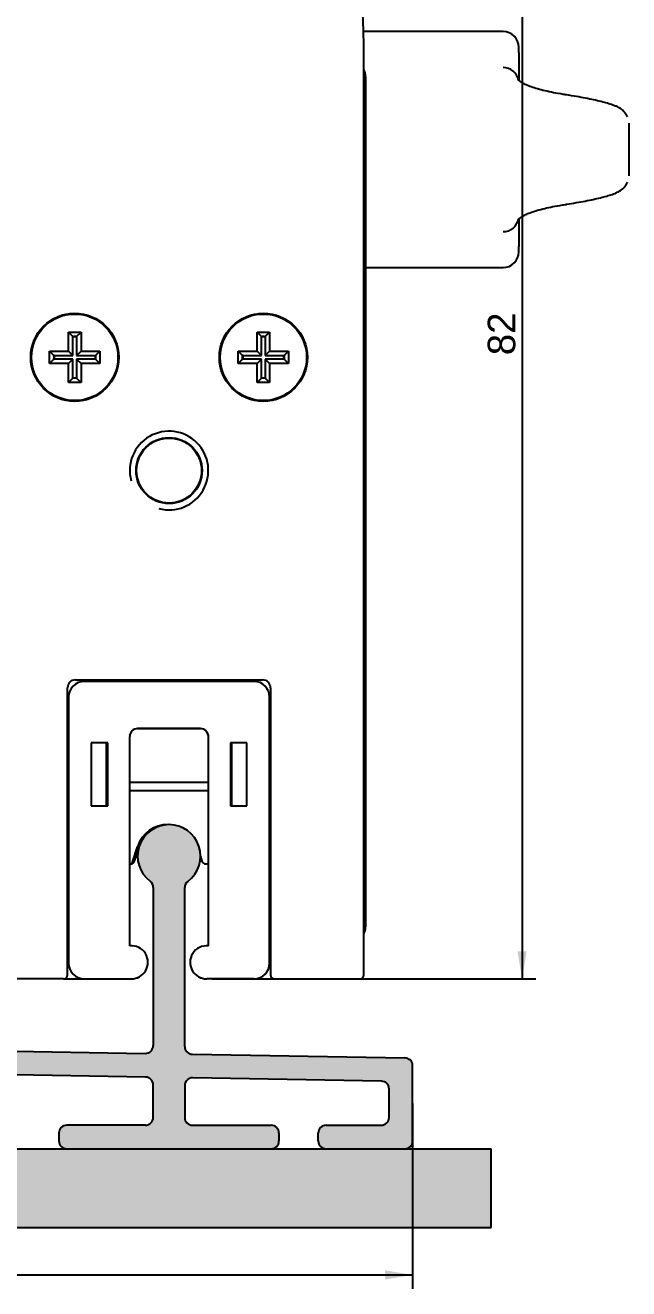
# Model space of a CAD drawing. Header units: millimetres. Extents: x -152 to 557, y 15 to 288.
# Drawn here: x 518.1 to 556.5, y 15.2 to 95.5 of the extents above; entities that cross this region are included whole.
import ezdxf
from ezdxf.enums import TextEntityAlignment as Align

# ---------------------------------------------------------------- set-up
doc = ezdxf.new("R2010")
doc.units = ezdxf.units.MM
doc.layers.add('Default', color=7, linetype='Continuous')
doc.layers.add('DV3_Default', color=7, linetype='Continuous')
doc.styles.add('SEACAD_Arial', font='arial.ttf')
doc.dimstyles.new('ISO', dxfattribs={"dimtxt": 1.75, "dimasz": 1.75, "dimexe": 0.875, "dimexo": 0, "dimgap": 0.4375, "dimtad": 1, "dimtxsty": 'SEACAD_Arial', "dimblk1": '_SE_FILLED', "dimblk2": '_SE_FILLED', "dimsah": 1, "dimcen": 0.875, "dimadec": 0, "dimazin": 0, "dimtfac": 0.5, "dimtdec": 3, "dimtmove": 0, "dimatfit": 3, "dimfxl": 1, "dimarcsym": 0})

# ---------------------------------------------------------------- blocks, each defined once
blk = doc.blocks.new('SE2')
at = {"layer": 'DV3_Default', "linetype": 'Continuous'}
h = blk.add_hatch(color=7, dxfattribs=at)
edge = h.paths.add_edge_path()
edge.add_arc((506.7599223159594, 30.97892490959214), 0.5000000000113883, 179.9995981029935, 269.0003858517652, ccw=False)
edge.add_line((506.2599223159604, 30.97892841680515), (506.2599223159594, 40.6810628868343))
edge.add_arc((506.7599223159594, 40.6810628868343), 0.5000000000000004, 126.70810719530121, 180, ccw=False)
edge.add_arc((505.2655945640335, 42.68530453140313), 2.000000000005364, 306.7074381374433, 592.9675637530108)
edge.add_arc((503.7599223159594, 40.68957131241327), 0.5000000000214739, 0, 52.96690001324521, ccw=False)
edge.add_line((504.2599223159809, 40.68957131241327), (504.2599223159594, 31.03129357426665))
edge.add_arc((503.7599223159594, 31.03129010437676), 0.5000000000120406, 269.00038851051477, 360, ccw=False)
edge.add_line((503.7511995026182, 30.53136619762749), (484.7511996030453, 30.86301242951123))
edge.add_arc((484.7599223159594, 31.36293633801296), 0.5000000000122289, 179.9995975748643, 269.00040002036974, ccw=False)
edge.add_line((484.2599223159596, 31.36293984983476), (484.2599223159594, 40.68106288683438))
edge.add_arc((484.7599223159594, 40.68106288683439), 0.5000000000000004, 126.70810719824141, 180, ccw=False)
edge.add_arc((483.2655945640333, 42.68530453140313), 2.000000000005368, 306.7074381367141, 592.9675637539732)
edge.add_arc((481.7599223159594, 40.68957131241319), 0.5000000000214706, 0, 52.96690000941862, ccw=False)
edge.add_line((482.2599223159809, 40.68957131241319), (482.2599223159594, 31.41530153279756))
edge.add_arc((481.7599223159593, 31.41530153279756), 0.5000000000000561, 269.00029607827184, 360, ccw=False)
edge.add_line((481.7511986961176, 30.91537764013297), (469.7568683608148, 31.12473945489949))
edge.add_arc((469.7655945640333, 31.62466330247775), 0.5000000000000605, 179.9996610679437, 268.9999999999918, ccw=False)
edge.add_line((469.2655945640421, 31.62466626021791), (469.2655945640333, 44.5853045314033))
edge.add_arc((468.7655945640333, 44.5853045314033), 0.5000000000000073, 0, 90)
edge.add_line((468.7655945640333, 45.08530453140331), (468.2655945640333, 45.0853045314033))
edge.add_arc((468.2655945640333, 44.5853045314033), 0.5000000000000022, 90, 180)
edge.add_line((467.7655945640333, 44.5853045314033), (467.7655945640333, 24.58530453140315))
edge.add_arc((468.2655945640333, 24.58530453140312), 0.5000000000000561, 180, 270)
edge.add_line((468.2655945640333, 24.08530453140306), (471.7599223159593, 24.08530453140312))
edge.add_arc((471.7599223159593, 24.58530453140312), 0.5000000000000073, 270, 360)
edge.add_line((472.2599223159593, 24.58530453140312), (472.2599223159593, 25.08530453140312))
edge.add_arc((471.7599223159593, 25.08530453140312), 0.5000000000000073, 0, 90)
edge.add_line((471.7599223159593, 25.58530453140312), (469.7655945640333, 25.58530453140312))
edge.add_arc((469.7655945640333, 26.08530453140312), 0.5000000000000073, 179.9999999999984, 270, ccw=False)
edge.add_line((469.2655945640333, 26.08530453140313), (469.2655945640333, 29.12428248236799))
edge.add_arc((469.7655945640333, 29.12428248236794), 0.5000000000000073, 88.99999999999818, 179.9999999999935, ccw=False)
edge.add_line((469.7743207672521, 29.62420632994614), (481.7686485191779, 29.41484456026601))
edge.add_arc((481.7599223159593, 28.91492071268775), 0.5000000000000683, 1.5916157281026244e-12, 89.00000000000489, ccw=False)
edge.add_line((482.2599223159594, 28.91492071268777), (482.2599223159594, 26.08530453140315))
edge.add_arc((481.7599223159593, 26.08530453140313), 0.5000000000000561, 270, 360, ccw=False)
edge.add_line((481.7599223159593, 25.58530453140308), (477.7599223159593, 25.58530453140312))
edge.add_arc((477.7599223159593, 25.08530453140312), 0.5000000000000073, 90, 179.9998951254996)
edge.add_line((477.2599223159602, 25.08530544660578), (477.2599223159593, 24.58530453140312))
edge.add_arc((477.7599223159593, 24.58530453140312), 0.5000000000000073, 180, 270)
edge.add_line((477.7599223159593, 24.08530453140311), (489.7599223159598, 24.08530453140312))
edge.add_arc((489.7599223159598, 24.58530453140312), 0.5000000000000073, 270, 360)
edge.add_line((490.2599223159598, 24.58530453140312), (490.2599223159598, 25.08530453140312))
edge.add_arc((489.7599223159598, 25.08530453140312), 0.5000000000000073, 0, 90)
edge.add_line((489.7599223159598, 25.58530453140312), (484.7599223159597, 25.58530453140312))
edge.add_arc((484.7599223159597, 26.08530453140313), 0.5000000000000143, 180, 270, ccw=False)
edge.add_line((484.2599223159597, 26.08530453140313), (484.2599223159596, 28.86238412383733))
edge.add_arc((484.7599223159597, 28.86238412383728), 0.5000000000000073, 88.99952677847779, 179.9999999999935, ccw=False)
edge.add_line((484.7686526481859, 29.36230789932633), (503.7686485191784, 29.03066173777939))
edge.add_arc((503.7599223159598, 28.53073789020112), 0.5000000000000683, 0, 89.00000000001143, ccw=False)
edge.add_line((504.2599223159598, 28.53073789020112), (504.2599223159597, 26.08530453142679))
edge.add_arc((503.7599223159597, 26.0853045314268), 0.5000000000000561, 269.9999999999609, 360, ccw=False)
edge.add_line((503.7599223159593, 25.58530453142674), (498.7599223159602, 25.58530453143028))
edge.add_arc((498.7599223159598, 25.08530453143026), 0.5000000000000143, 89.99999999996092, 180)
edge.add_line((498.2599223159598, 25.08530453143026), (498.2599223159598, 24.58530453140312))
edge.add_arc((498.7599223159598, 24.58530453140312), 0.5000000000000561, 180, 270)
edge.add_line((498.7599223159598, 24.08530453140306), (511.7599223159597, 24.08530453140312))
edge.add_arc((511.7599223159597, 24.58530453140312), 0.5000000000000073, 270, 360)
edge.add_line((512.2599223159598, 24.58530453140312), (512.2599223159597, 25.0853045313906))
edge.add_arc((511.7599223159597, 25.0853045313906), 0.5000000000000073, 0, 89.99999999996092)
edge.add_line((511.75992231596, 25.58530453139061), (506.7599223159593, 25.5853045313936))
edge.add_arc((506.7599223159596, 26.08530453139361), 0.5000000000000143, 180, 269.9999999999609, ccw=False)
edge.add_line((506.2599223159595, 26.08530453139361), (506.2599223159595, 28.47837269541653))
edge.add_arc((506.7599223159596, 28.47837269541647), 0.5000000000000073, 88.99960924187098, 179.9999999999935, ccw=False)
edge.add_line((506.7686519286666, 28.97829648347021), (525.7686485191782, 28.64665030935858))
edge.add_arc((525.7599223159597, 28.14672646178032), 0.5000000000000683, 0, 89.00000000001143, ccw=False)
edge.add_line((526.2599223159598, 28.14672646178032), (526.2599223159597, 26.0853045314121))
edge.add_arc((525.7599223159597, 26.0853045314121), 0.5000000000000561, 269.9999999999609, 360, ccw=False)
edge.add_line((525.7599223159592, 25.58530453141204), (520.7599223159599, 25.58530453141555))
edge.add_arc((520.7599223159598, 25.08530453141552), 0.5000000000000143, 89.99999999997397, 180)
edge.add_line((520.2599223159598, 25.08530453141552), (520.2599223159597, 24.58530453140312))
edge.add_arc((520.7599223159598, 24.58530453140312), 0.5000000000000561, 180, 270)
edge.add_line((520.7599223159598, 24.08530453140306), (533.7599223159597, 24.08530453140312))
edge.add_arc((533.7599223159597, 24.58530453140312), 0.5000000000000143, 270, 360)
edge.add_line((534.2599223159598, 24.58530453140312), (534.2599223159598, 25.08530453138455))
edge.add_arc((533.7599223159597, 25.08530453138455), 0.5000000000000561, 0, 89.99999999994789)
edge.add_line((533.7599223159601, 25.5853045313846), (528.7599223159593, 25.58530453138899))
edge.add_arc((528.7599223159598, 26.08530453138901), 0.5000000000000143, 180, 269.9999999999479, ccw=False)
edge.add_line((528.2599223159598, 26.08530453138901), (528.2599223159598, 28.09436126699572))
edge.add_arc((528.7599223159598, 28.09436126699566), 0.5000000000000073, 88.99945230196812, 179.9999999999935, ccw=False)
edge.add_line((528.7686532980169, 28.59428503113608), (540.7743207672522, 28.38472532597688))
edge.add_arc((540.7655945640333, 27.88480147839861), 0.5000000000000683, 0.000347043372414646, 88.99999999998539, ccw=False)
edge.add_line((541.2655945640244, 27.88480450692336), (541.2655945640333, 26.08530453138484))
edge.add_arc((540.7655945640333, 26.08530453138483), 0.5000000000000073, 270, 360, ccw=False)
edge.add_line((540.7655945640333, 25.58530453138482), (537.2599223159528, 25.58530453138483))
edge.add_arc((537.2599223159528, 25.08530453138483), 0.5000000000000073, 90, 179.9999999999967)
edge.add_line((536.7599223159528, 25.08530453138486), (536.7599223159528, 24.58530453140317))
edge.add_arc((537.2599223159527, 24.58530453140312), 0.5000000000000073, 179.9999999999967, 270)
edge.add_line((537.2599223159527, 24.08530453140311), (542.2655945640332, 24.08530453140312))
edge.add_arc((542.2655945640332, 24.58530453140104), 0.5000000000000004, 270, 360)
edge.add_line((542.7655945640333, 24.58530453140104), (542.7655945640337, 29.35902179524297))
edge.add_arc((542.2655945640337, 29.35901876713953), 0.5000000000091699, 0.0003469950935683999, 89.00000000000351)
edge.add_line((542.2743207672523, 29.8589426147269), (528.7511993109516, 30.09498957776814))
edge.add_arc((528.7599223159594, 30.59491348117135), 0.5000000000102693, 179.9995980863374, 269.0003665437902, ccw=False)
edge.add_line((528.2599223159615, 30.59491698852971), (528.2599223159593, 40.68106288683404))
edge.add_arc((528.7599223159594, 40.68106288683404), 0.5000000000000316, 126.7081071953481, 180, ccw=False)
edge.add_arc((527.2655945640339, 42.68530453140313), 2.000000000005453, 306.7074381374172, 592.9675637531379)
edge.add_arc((525.7599223159593, 40.68957131241351), 0.5000000000215061, 0, 52.96690001266228, ccw=False)
edge.add_line((526.2599223159808, 40.68957131241351), (526.2599223159594, 30.64727867595601))
edge.add_arc((525.7599223159593, 30.64727867595601), 0.5000000000000561, 269.0003693874789, 360, ccw=False)
edge.add_line((525.7511993357638, 30.14735477213008), (506.7511994794198, 30.4790010032483))
blk.add_hatch(color=7, dxfattribs=at).paths.add_polyline_path([(547.7655945640333, 24.08530453140312), (462.7655945640333, 24.08530453140312), (462.7655945640333, 19.08530453140311), (547.765594564033, 19.08530453140311)])
at = {"layer": 'DV3_Default', "color": 7, "linetype": 'Continuous'}
for p, q in [((548.515594564, 95.0853045314), (539.6380491068, 95.0853045314)), ((549.515594564, 93.744891075), (549.515594564, 94.0853045314)), ((539.6655945661, 35.135304532), (539.6655945661, 93.5316783938)), ((549.515594564, 93.744891075), (549.515594564, 92.0132702087)), ((539.7655945661, 92.23131103040001), (539.7655945661, 38.185304532)), ((556.515594564, 89.257793437), (556.515594564, 89.1178480557)), ((556.515594564, 89.1178480557), (556.515594564, 87.618420501)), ((556.515594564, 87.618420501), (556.515594564, 87.5493656307)), ((556.515594564, 87.5493656307), (556.515594564, 86.0499374253)), ((556.515594564, 86.0499374253), (556.515594564, 85.9100737617)), ((549.515594564, 83.1711487451), (549.515594564, 81.4253372591)), ((549.515594564, 81.0853045314), (549.515594564, 81.42534126689999)), ((539.7655945661, 80.0853045314), (548.515594564, 80.0853045314)), ((521.1451562074, 75.7057428887), (520.8655945648001, 75.9853045313)), ((520.8655945648001, 75.9853045313), (521.6655945648, 75.9853045313)), ((520.8655945648001, 74.7853045313), (520.8655945648001, 75.9853045313)), ((521.1451562074, 75.7057428887), (521.1477177339, 75.6953324863)), ((521.1477177339, 74.5031813622), (521.1477177339, 75.6953324863)), ((521.3834713955999, 75.6953324863), (521.3860329221, 75.7057428887)), ((521.3834713955999, 75.6953324863), (521.3834713955999, 74.5031813622)), ((521.3860329221, 75.7057428887), (521.6655945648, 75.9853045313)), ((521.6655945648, 75.9853045313), (521.6655945648, 74.7853045313)), ((533.1451562074, 75.7057428887), (532.8655945648001, 75.9853045313)), ((532.8655945648001, 75.9853045313), (533.6655945648, 75.9853045313)), ((532.8655945648001, 74.7853045313), (532.8655945648001, 75.9853045313)), ((533.1451562074, 75.7057428887), (533.1477177339, 75.6953324863)), ((533.1477177339, 74.5031813622), (533.1477177339, 75.6953324863)), ((533.3834713955999, 75.6953324863), (533.3860329221, 75.7057428887)), ((533.3834713955999, 75.6953324863), (533.3834713955999, 74.5031813622)), ((533.3860329221, 75.7057428887), (533.6655945648, 75.9853045313)), ((533.6655945648, 75.9853045313), (533.6655945648, 74.7853045313)), ((519.9451562074, 74.5057428887), (519.6655945648, 74.7853045313)), ((519.6655945648, 73.9853045313), (519.6655945648, 74.7853045313)), ((519.6655945648, 74.7853045313), (520.8655945648001, 74.7853045313)), ((521.1477177339, 74.5031813622), (520.8655945648001, 74.7853045313)), ((521.3834713955999, 74.5031813622), (521.6655945648, 74.7853045313)), ((521.6655945648, 74.7853045313), (522.8655945648001, 74.7853045313)), ((522.5860329221, 74.5057428887), (522.8655945648001, 74.7853045313)), ((522.8655945648001, 74.7853045313), (522.8655945648001, 73.9853045313)), ((531.9451562074, 74.5057428887), (531.6655945648, 74.7853045313)), ((531.6655945648, 73.9853045313), (531.6655945648, 74.7853045313)), ((531.6655945648, 74.7853045313), (532.8655945648001, 74.7853045313)), ((533.1477177339, 74.5031813622), (532.8655945648001, 74.7853045313)), ((533.3834713955999, 74.5031813622), (533.6655945648, 74.7853045313)), ((533.6655945648, 74.7853045313), (534.8655945648001, 74.7853045313)), ((534.5860329221, 74.5057428887), (534.8655945648001, 74.7853045313)), ((534.8655945648001, 74.7853045313), (534.8655945648001, 73.9853045313)), ((519.9451562074, 74.26486617399999), (519.6655945648, 73.9853045313)), ((520.8655945648001, 73.9853045313), (519.6655945648, 73.9853045313)), ((519.9555666098, 74.5031813622), (519.9451562074, 74.5057428887)), ((519.9451562074, 74.26486617399999), (519.9555666098, 74.26742770050001)), ((519.9555666098, 74.5031813622), (521.1477177339, 74.5031813622)), ((521.1477177339, 74.26742770050001), (519.9555666098, 74.26742770050001)), ((521.1477177339, 74.26742770050001), (520.8655945648001, 73.9853045313)), ((520.8655945648001, 72.7853045313), (520.8655945648001, 73.9853045313)), ((521.1477177339, 73.0752765764), (521.1477177339, 74.26742770050001)), ((521.3834713955999, 74.5031813622), (522.5756225198, 74.5031813622)), ((522.5756225198, 74.26742770050001), (521.3834713955999, 74.26742770050001)), ((521.3834713955999, 74.26742770050001), (521.6655945648, 73.9853045313)), ((521.3834713955999, 74.26742770050001), (521.3834713955999, 73.0752765764)), ((522.8655945648001, 73.9853045313), (521.6655945648, 73.9853045313)), ((521.6655945648, 73.9853045313), (521.6655945648, 72.7853045313)), ((522.5860329221, 74.5057428887), (522.5756225198, 74.5031813622)), ((522.5756225198, 74.26742770050001), (522.5860329221, 74.26486617399999)), ((522.5860329221, 74.26486617399999), (522.8655945648001, 73.9853045313)), ((531.9451562074, 74.26486617399999), (531.6655945648, 73.9853045313)), ((532.8655945648001, 73.9853045313), (531.6655945648, 73.9853045313)), ((531.9555666098, 74.5031813622), (531.9451562074, 74.5057428887)), ((531.9451562074, 74.26486617399999), (531.9555666098, 74.26742770050001)), ((531.9555666098, 74.5031813622), (533.1477177339, 74.5031813622)), ((533.1477177339, 74.26742770050001), (531.9555666098, 74.26742770050001)), ((533.1477177339, 74.26742770050001), (532.8655945648001, 73.9853045313)), ((532.8655945648001, 72.7853045313), (532.8655945648001, 73.9853045313)), ((533.1477177339, 73.0752765764), (533.1477177339, 74.26742770050001)), ((533.3834713955999, 74.5031813622), (534.5756225198, 74.5031813622)), ((534.5756225198, 74.26742770050001), (533.3834713955999, 74.26742770050001)), ((533.3834713955999, 74.26742770050001), (533.6655945648, 73.9853045313)), ((533.3834713955999, 74.26742770050001), (533.3834713955999, 73.0752765764)), ((534.8655945648001, 73.9853045313), (533.6655945648, 73.9853045313)), ((533.6655945648, 73.9853045313), (533.6655945648, 72.7853045313)), ((534.5860329221, 74.5057428887), (534.5756225198, 74.5031813622)), ((534.5756225198, 74.26742770050001), (534.5860329221, 74.26486617399999)), ((534.5860329221, 74.26486617399999), (534.8655945648001, 73.9853045313)), ((521.1477177339, 73.0752765764), (521.1451562074, 73.064866174)), ((521.3860329221, 73.064866174), (521.3834713955999, 73.0752765764)), ((533.1477177339, 73.0752765764), (533.1451562074, 73.064866174)), ((533.3860329221, 73.064866174), (533.3834713955999, 73.0752765764)), ((521.1451562074, 73.064866174), (520.8655945648001, 72.7853045313)), ((521.6655945648, 72.7853045313), (520.8655945648001, 72.7853045313)), ((521.3860329221, 73.064866174), (521.6655945648, 72.7853045313)), ((533.1451562074, 73.064866174), (532.8655945648001, 72.7853045313)), ((533.6655945648, 72.7853045313), (532.8655945648001, 72.7853045313)), ((533.3860329221, 73.064866174), (533.6655945648, 72.7853045313)), ((521.3055945648, 53.8853045313), (533.2219569025, 53.8853045313)), ((520.8055945648, 35.135304532), (520.8055945648, 53.3853045313)), ((532.665594564, 53.78790756229999), (521.865594564, 53.78790756229999)), ((533.7219569025, 53.3853045313), (533.7219569025, 35.135304532)), ((520.865594564, 52.78790756229999), (520.865594564, 35.8879075623)), ((533.665594564, 35.8879075623), (533.665594564, 52.78790756229999)), ((529.265594564, 50.78790756229999), (525.265594564, 50.78790756229999)), ((525.2655945648, 50.7853045313), (529.2655945648, 50.7853045313)), ((523.365594564, 49.8879075624), (522.312953279, 49.8879075624)), ((522.312953279, 49.8879075624), (522.312953279, 45.8879075624)), ((523.2655945648, 49.8879075624), (523.2655945648, 45.8879075624)), ((523.365594564, 45.8879075624), (523.365594564, 49.8879075624)), ((524.765594564, 36.9825312896), (524.765594564, 50.28790756229999)), ((529.765594564, 36.9825312896), (529.765594564, 50.28790756229999)), ((531.165594564, 49.8879075624), (531.165594564, 45.8879075624)), ((532.2182358491, 49.8879075624), (531.165594564, 49.8879075624)), ((531.2655945648, 45.8879075624), (531.2655945648, 49.8879075624)), ((532.2182358491, 45.8879075624), (532.2182358491, 49.8879075624)), ((524.765594564, 47.3853045313), (529.765594564, 47.3853045313)), ((524.765594564, 46.8512261775), (529.765594564, 46.8512261775)), ((522.312953279, 45.8879075624), (523.365594564, 45.8879075624)), ((531.165594564, 45.8879075624), (532.2182358491, 45.8879075624)), ((524.9702562519, 42.3610598806), (525.2558262964, 43.2792617374)), ((525.0702562515, 42.3610598806), (525.355826296, 43.2792617373)), ((529.265518388, 42.6678489244), (529.360932877, 42.3610598806)), ((524.7655945648, 42.1853045314), (524.831535218, 42.1853045314)), ((529.5996539105, 42.1853045314), (529.7655945648, 42.1853045314)), ((526.259922316, 40.6895713124), (526.259922316, 30.647278676)), ((528.259922316, 30.5949169885), (528.259922316, 40.6810628868)), ((525.7656521812, 35.3871136177), (525.7655937741999, 35.3870188344)), ((525.7656521812, 35.3845105867), (525.7655937792, 35.3844158003)), ((528.7655369469, 35.3871136177), (528.7655953487999, 35.3870188313)), ((528.7655369469, 35.3845105867), (528.7655953489, 35.3844158003)), ((520.5555945648, 34.885304532), (517.4155945646, 34.885304532)), ((520.5555945648, 34.885304532), (524.5155945648, 34.885304532)), ((521.865594564, 34.8879075623), (524.8717136875, 34.8879075623)), ((524.5155945654, 34.8853045313), (524.8717136875, 34.8853045313)), ((532.665594564, 34.8879075623), (529.6594754406, 34.8879075623)), ((530.0155945654, 34.8853045313), (529.6594754406, 34.8853045313)), ((530.0155945648, 34.885304532), (533.9719569025, 34.885304532)), ((533.9719569025, 34.885304532), (539.4155945661, 34.885304532)), ((506.7511994794, 30.4790010032), (525.7511993358, 30.1473547721)), ((528.7511993109999, 30.0949895778), (542.2743207673001, 29.8589426147)), ((525.7686485191999, 28.6466503094), (506.7686519287, 28.9782964835)), ((542.765594564, 24.5853078395), (542.765594564, 29.3590217952)), ((526.259922316, 26.0853045314), (526.259922316, 28.1467264618)), ((540.7743207673001, 28.384725326), (528.768653298, 28.5942850312)), ((528.259922316, 28.094361267), (528.259922316, 26.0853045314)), ((541.265594564, 26.0853045314), (541.265594564, 27.8848045069)), ((520.259922316, 25.0853045314), (520.259922316, 24.5853045314)), ((525.759922316, 25.5853045314), (520.759922316, 25.5853045314)), ((528.759922316, 25.5853045314), (533.759922316, 25.5853045314)), ((534.259922316, 25.0853045314), (534.259922316, 24.5853045314)), ((536.759922316, 24.5853045314), (536.759922316, 25.0853045314)), ((537.259922316, 25.5853045314), (540.765594564, 25.5853045314)), ((462.765594564, 24.0853045314), (547.765594564, 24.0853045314)), ((520.759922316, 24.0853045314), (533.759922316, 24.0853045314)), ((537.259922316, 24.0853045314), (542.265594564, 24.0853045314)), ((547.765594564, 19.0853045314), (547.765594564, 24.0853045314)), ((462.765594564, 19.0853045314), (547.765594564, 19.0853045314))]:
    blk.add_line(p, q, dxfattribs=at)
for centre, radius in [((521.2655945648, 74.38530453130001), 2.80000000000018), ((521.2655945648, 74.38530453130001), 2.75), ((533.2655945648, 74.38530453130001), 2.80000000000018), ((533.2655945648, 74.38530453130001), 2.75), ((527.2655945648, 67.1853045314), 2.099999999999909), ((527.2655945641001, 67.1853045314), 2.067)]:
    blk.add_circle(centre, radius, dxfattribs=at)
for centre, radius, start, end in [((489.8195262819, 93.4249755149), 49.84618249076379, 0.1226498998, 27.7290493726), ((548.515594564, 94.0853045314), 1.000000000000008, 0, 90), ((538.7655945661, 92.23131103040001), 1.000000000000001, 0, 25.8419327632), ((548.5367415612001, 91.814248441), 0.9789637933986088, 9.885872705299999, 91.23776583229998), ((548.5367209544, 83.355136398), 0.9789841248249777, 268.763466188, 350.1944877133999), ((548.515594564, 81.0853045314), 1.000000000000001, 270, 0), ((521.2655945648, 79.99991435529999), 4.295860098107038, 268.3934500373, 271.6065499627), ((521.2655945648, 74.38530453130001), 1.315320565519103, 84.85834978840002, 95.1416502116), ((533.2655945648, 79.99991435529999), 4.295860098107038, 268.3934500373, 271.6065499627), ((533.2655945648, 74.38530453130001), 1.315320565519103, 84.85834978840002, 95.1416502116), ((515.6509847408, 74.38530453130001), 4.295860098114656, 358.3934500373001, 1.6065499627), ((521.2655945648, 74.38530453130001), 1.315320565519103, 174.8583497884, 185.1416502116), ((521.2655945648, 74.38530453130001), 1.315320565519102, 354.8583497883999, 5.1416502116), ((526.8802043887, 74.38530453130001), 4.295860098114249, 178.3934500373, 181.6065499627), ((527.6509847408, 74.38530453130001), 4.295860098114656, 358.3934500373001, 1.6065499627), ((533.2655945648, 74.38530453130001), 1.315320565519103, 174.8583497884, 185.1416502116), ((533.2655945648, 74.38530453130001), 1.315320565519102, 354.8583497883999, 5.1416502116), ((538.8802043887, 74.38530453130001), 4.295860098114249, 178.3934500373, 181.6065499627), ((521.2655945648, 68.7706947074), 4.295860098114255, 88.3934500373, 91.60654996270002), ((521.2655945648, 74.38530453130001), 1.315320565519103, 264.8583497884, 275.1416502116), ((533.2655945648, 68.7706947074), 4.295860098114255, 88.3934500373, 91.60654996270002), ((533.2655945648, 74.38530453130001), 1.315320565519103, 264.8583497884, 275.1416502116), ((527.2655945641001, 67.1853045314), 2.5, 255, 195), ((521.3055945648, 53.3853045313), 0.499999999999997, 90, 180), ((533.2219569025, 53.3853045313), 0.5000000000000004, 0, 90), ((521.865594564, 52.78790756229999), 1.000000000000001, 90, 180), ((532.665594564, 52.78790756229999), 1.000000000000001, 0, 90), ((525.265594564, 50.28790756229999), 0.5000000000000004, 90, 180), ((525.2655945648, 50.2853045313), 0.5000000000000003, 90, 168.463040956), ((529.265594564, 50.28790756229999), 0.5000000000000004, 0, 90), ((529.2655945648, 50.2853045313), 0.5000000000000004, 11.536959044, 90), ((524.5307476419999, 50.43530453149999), 0.2500000000000002, 345.6509235211, 348.463040956), ((530.0004414876, 50.43530453149999), 0.2500000000000015, 191.536959044, 194.3490720993), ((527.1655945644001, 42.6853045314), 1.999999999999998, 88.56745625319999, 162.7237789338), ((527.265594564, 42.6853045314), 2.000000000005453, 306.7074381374, 232.9675637531), ((524.7315352183999, 42.4353045314), 0.2500000000000002, 277.8301779882, 342.7237789338), ((524.831535218, 42.4353045314), 0.2500000000000002, 270, 342.7237789338), ((529.5996539105, 42.4353045314), 0.2499999999999985, 197.2762210662, 270), ((525.759922316, 40.6895713124), 0.5000000000215061, 0, 52.9669000127), ((528.759922316, 40.6810628868), 0.5000000000000316, 126.7081071953, 180), ((538.7655945661, 38.185304532), 1.000000000000008, 334.1580672368, 0), ((524.8717136875, 35.9379075623), 1.049999999999998, 328.360991595, 95.8005491073), ((529.6594754406, 35.9379075623), 1.049999999999999, 84.1994508929, 211.6390084049), ((521.865594564, 35.8879075623), 1.000000000000001, 180, 270), ((524.8717136875, 35.9379075623), 1.049999999999999, 270, 328.3549163898), ((524.8717136875, 35.9353045313), 1.050000005902496, 270, 328.3549163902), ((524.8717136875, 35.9353045313), 1.049999999999999, 328.3609915950999, 0.0708262149), ((529.6594754406, 35.9353045313), 1.050000000000001, 179.9289966109, 211.639008405), ((529.6594754406, 35.9353045313), 1.050000005902499, 211.6450836101, 270), ((529.6594754406, 35.9379075623), 1.050000000000002, 211.6450836098, 270), ((532.665594564, 35.8879075623), 1.000000000000001, 270, 0), ((520.5555945648, 35.135304532), 0.2500000000000002, 270, 0), ((524.5155945648, 35.135304532), 0.2499999999999863, 270, 278.2753198778), ((530.0155945648, 35.135304532), 0.2500000000000002, 261.7246801222, 270), ((533.9719569025, 35.135304532), 0.2500000000000002, 180, 270), ((539.4155945661, 35.135304532), 0.2500000000000002, 270, 0), ((525.759922316, 30.647278676), 0.5000000000000561, 269.0003693875, 0), ((528.759922316, 30.5949134812), 0.5000000000102693, 179.9995980863, 269.0003665438), ((542.265594564, 29.3590187671), 0.5000000000091699, 0.0003469951000000001, 89), ((525.759922316, 28.1467264618), 0.5000000000000683, 0, 89), ((528.759922316, 28.094361267), 0.5000000000000073, 88.99945230200001, 180), ((540.765594564, 27.8848014784), 0.5000000000000683, 0.0003470434, 89), ((525.759922316, 26.0853045314), 0.5000000000000561, 270, 0), ((528.759922316, 26.0853045314), 0.5000000000000143, 180, 269.9999999999), ((540.765594564, 26.0853045314), 0.5000000000000073, 270, 0), ((520.759922316, 25.0853045314), 0.5000000000000143, 90, 180), ((533.759922316, 25.0853045314), 0.5000000000000561, 0, 89.9999999999), ((537.259922316, 25.0853045314), 0.5000000000000073, 90, 180), ((520.759922316, 24.5853045314), 0.5000000000000561, 180, 270), ((533.759922316, 24.5853045314), 0.5000000000000143, 270, 0), ((537.259922316, 24.5853045314), 0.5000000000000073, 180, 270), ((542.265594564, 24.5853045314), 0.5000000000000004, 270, 0)]:
    blk.add_arc(centre, radius, start, end, dxfattribs=at)
for centre, major_axis, ratio, start_param, end_param in [((552.3091289718, 90.0820959165), (-0.1490878957238692, -0.9888239476012473), 0.702477413, 3.124163661822905, 3.153883215551343), ((552.3091289718, 85.0862540092), (-0.149001727069116, 0.9888369356624157), 0.7024820866, 3.133265679291212, 3.161442589769777)]:
    blk.add_ellipse(centre, major_axis=major_axis, ratio=ratio, start_param=start_param, end_param=end_param, dxfattribs=at)
for points, knots in [([(552.4715859622091, 91.07478006303785), (552.4226757511802, 91.08175968720134), (552.1725772756877, 91.11756235019809), (551.7236069146228, 91.1999469942658), (551.1815030845218, 91.31492500963024), (550.7047447147615, 91.4398204410628), (550.3034432749323, 91.56877148314548), (549.9823870812304, 91.6973390618116), (549.745424387493, 91.81763304797602), (549.5916916579911, 91.91992177967421), (549.5169455043894, 91.98853236342778), (549.4992766555141, 92.0137393511802), (549.4982273147107, 92.01566845527344), (549.4982967162522, 92.0155769291241)], [0, 0, 0, 0, 0.0229104589398327, 0.1368522796574276, 0.2505234629398171, 0.3630374691040879, 0.4734509979117917, 0.5807681861023379, 0.6840811366921309, 0.7828451156494967, 0.8774071247281384, 0.9722421898328056, 1, 1, 1, 1]), ([(556.4336106978375, 89.6559826518815), (556.4086456653465, 89.71648606275312), (556.3471635315855, 89.8364505494), (556.2308304842829, 89.98522710636442), (556.1039421533724, 90.10337795839598), (555.9724284681043, 90.1973423846352), (555.8241617414907, 90.28109701179736), (555.6204268822838, 90.37302549380856), (555.3481417513293, 90.47000124760645), (554.9742416942967, 90.579266404354), (554.5422019450535, 90.68703040532438), (554.0418847251958, 90.79607051180052), (553.4940791320463, 90.90159458725205), (552.951009470166, 90.99601645171127), (552.6093504098536, 91.04743320615627), (552.4498374500571, 91.07131904698868)], [0, 0, 0, 0, 0.0288652734388535, 0.062598938521542, 0.0983047220098706, 0.139095988056843, 0.1900900771736613, 0.2610390902845648, 0.378489815062262, 0.4876818421631816, 0.6034138651267197, 0.7139378737530074, 0.8224627403962621, 0.9299959897293376, 1, 1, 1, 1]), ([(552.4522314890256, 84.09685301129706), (552.4916350023809, 84.10249935121317), (552.7372100440606, 84.13773048838728), (553.1900331108586, 84.21331816910633), (553.7558762474018, 84.31536460653145), (554.2697649896211, 84.42025301011597), (554.7260525190053, 84.52526573193067), (555.1259797124753, 84.63088351730347), (555.4783488459815, 84.74130130789014), (555.7459613107696, 84.84639382917854), (555.9586186472895, 84.95904254703649), (556.1231232352603, 85.07982550886473), (556.2573213058906, 85.21098753603594), (556.3677402901603, 85.36517439976521), (556.4191641642566, 85.47678335909072), (556.4360578974956, 85.5197073885185)], [0, 0, 0, 0, 0.0167988569479437, 0.1220888959641618, 0.228175800797442, 0.3350786982561632, 0.4429708728650071, 0.5524334592374218, 0.665189000858361, 0.7869365433355328, 0.8647428640678512, 0.9057713591389042, 0.9436219196925976, 0.9795642412967952, 1, 1, 1, 1]), ([(549.4984301988195, 83.15350797100011), (549.4983910736274, 83.15352875267169), (549.501254083256, 83.15922261416655), (549.5328732386373, 83.19752314953698), (549.6245510892667, 83.27294048587872), (549.7832067457074, 83.37189926036284), (550.0146554004053, 83.48509551035616), (550.3207758936618, 83.605539267737), (550.702618354249, 83.72778391223659), (551.1599300799331, 83.84818554707381), (551.6862033257452, 83.96121079238031), (552.1420624793965, 84.04555436745595), (552.4049098993718, 84.08357666528606), (552.4726080147963, 84.093326619732)], [0, 0, 0, 0, 0.0568634148729388, 0.1534625583572606, 0.2413283676299852, 0.3341217817215162, 0.4302502655459167, 0.5307595016396442, 0.635528190987811, 0.7439277729546794, 0.8551045095838059, 0.9681483077998372, 1, 1, 1, 1])]:
    blk.add_open_spline(points, degree=3, knots=knots, dxfattribs=at)
blk = doc.blocks.new('DMBLK37')
at = {"layer": 'Default', "linetype": 'Continuous', "transparency": 16777216}
for points in [[(550.0207498789348, 115.1353044773157), (549.7290832032653, 116.8853045313324), (549.4374165275958, 115.1353044773157)], [(550.0207498789348, 36.63530232037257), (549.4374165275958, 36.63530232037257), (549.7290832032653, 34.88530226635586)]]:
    blk.add_hatch(color=7, dxfattribs=at).paths.add_polyline_path(points)
at = {"layer": 'Default', "color": 7, "linetype": 'Continuous', "transparency": 16777216}
for p, q in [((533.4986862769, 116.8853045313), (550.6040832303, 116.8853045313)), ((549.7290832033, 116.8853045313), (549.7290832033, 34.8853022664)), ((536.6937757343, 34.885304532), (550.6040832303, 34.885304532))]:
    blk.add_line(p, q, dxfattribs=at)
at = {"layer": 'Default', "color": 7, "linetype": 'Continuous', "transparency": 16777216, "style": 'SEACAD_Arial'}
blk.add_text('82', height=1.75, rotation=90, dxfattribs=at).set_placement((547.5415832033, 74.5157381815), align=Align.TOP_LEFT)
blk = doc.blocks.new('_SE_FILLED')
at = {"color": 0}
blk.add_line((0, 0), (-1, 0), dxfattribs=at)
blk.add_solid([(0, 0), (-1, -0.1665), (-1, 0.1665), (0, 0)], dxfattribs=at)
blk = doc.blocks.new('DMBLK38')
at = {"layer": 'Default', "linetype": 'Continuous', "transparency": 16777216}
for points in [[(469.5155946180502, 15.77702654787435), (469.5155946180502, 16.36035989921325), (467.7655945640333, 16.0686932235438)], [(541.0155974902489, 15.77702654787435), (542.7655975442656, 16.0686932235438), (541.0155974902489, 16.36035989921325)]]:
    blk.add_hatch(color=7, dxfattribs=at).paths.add_polyline_path(points)
at = {"layer": 'Default', "color": 7, "linetype": 'Continuous', "transparency": 16777216}
for p, q in [((467.765594564, 34.5853045314), (467.765594564, 15.1936931965)), ((542.765594564, 26.9721648174), (542.765594564, 15.1936931965)), ((467.765594564, 16.0686932235), (542.7655975443, 16.0686932235))]:
    blk.add_line(p, q, dxfattribs=at)
at = {"layer": 'Default', "color": 7, "linetype": 'Continuous', "transparency": 16777216, "style": 'SEACAD_Arial'}
blk.add_text('75', height=1.75, dxfattribs=at).set_placement((503.8960308368, 18.2561932235), align=Align.TOP_LEFT)

msp = doc.modelspace()

# ---------------------------------------------------------------- block references
at = {"layer": 'Default'}
msp.add_blockref('SE2', (0, 0), dxfattribs=at)

# ---------------------------------------------------------------- dimensions: what is measured, and where the dimension line sits
at = {"layer": 'Default', "color": 7, "linetype": 'Continuous'}
dim = msp.add_linear_dim(base=(549.7290832033, 34.885304532), p1=(533.4986862769, 116.8853045313), p2=(536.6937757343, 34.885304532), angle=90, text='\\A1;<>', dimstyle='ISO', dxfattribs=at)
dim.commit()
dim.dimension.update_dxf_attribs({"geometry": 'DMBLK37', "text_midpoint": (549.7290832033, 75.8853033988), "dimtype": 160})
dim = msp.add_linear_dim(base=(542.765594564, 16.0686932235), p1=(467.765594564, 34.5853045314), p2=(542.765594564, 26.9721648174), text='\\A1;<>', dimstyle='ISO', dxfattribs=at)
dim.commit()
dim.dimension.update_dxf_attribs({"geometry": 'DMBLK38', "text_midpoint": (505.2655960541001, 16.0686932235), "dimtype": 160})

doc.saveas('drawing.dxf')
